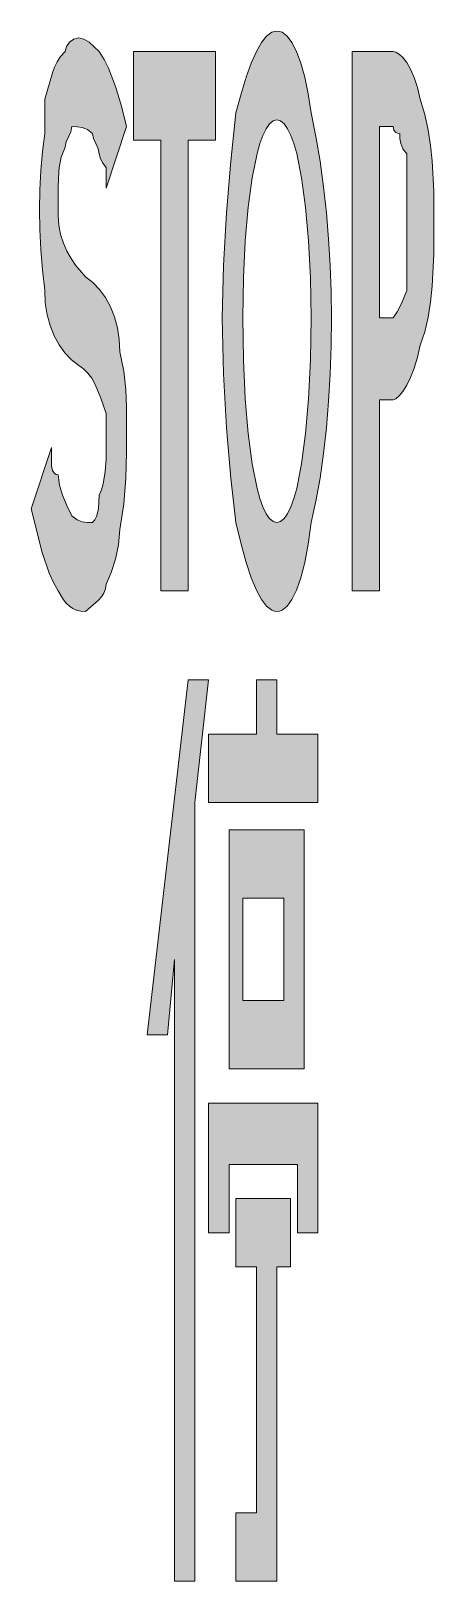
# Model space of a CAD drawing. Header units: metres. Extents: x 164 to 234, y 3 to 276.
import ezdxf

# ---------------------------------------------------------------- set-up
doc = ezdxf.new("R2010")
doc.units = ezdxf.units.M
doc.layers.add('FILL_WHITE_FFFFFF', color=7, linetype='Continuous', true_color=0xffffff)

msp = doc.modelspace()

# ---------------------------------------------------------------- hatches: boundary and pattern name
at = {"layer": 'FILL_WHITE_FFFFFF', "true_color": 0xffffff}
h = msp.add_hatch(color=7, dxfattribs=at)
h.dxf.hatch_style = 1
h.paths.add_polyline_path([(205.95, 173.78), (205.05, 174.47), (204.15, 175.64), (203.25, 177.3), (202.35, 179.47), (201.45, 182.16), (200.55, 185.38), (199.65, 189.15), (198.77, 196.97), (198, 205.8), (197.46, 215.31), (197.25, 225.15), (197.46, 234.32), (198, 243.6), (198.77, 252.66), (199.65, 261.15), (200.55, 264.52), (201.45, 267.45), (202.35, 269.92), (203.25, 271.95), (204.15, 273.52), (205.05, 274.65), (205.95, 275.32), (206.4, 275.49), (206.85, 275.55), (207.3, 275.49), (207.75, 275.32), (208.63, 274.65), (209.49, 273.52), (210.3, 271.95), (211.06, 269.92), (211.74, 267.45), (212.35, 264.52), (212.85, 261.15), (213.69, 256.99), (214.43, 252.66), (215.04, 248.18), (215.55, 243.6), (215.94, 238.97), (216.22, 234.32), (216.39, 229.7), (216.45, 225.15), (216.39, 220.21), (216.22, 215.31), (215.94, 210.49), (215.55, 205.8), (215.04, 201.28), (214.43, 196.97), (213.69, 192.91), (212.85, 189.15), (212.35, 185.38), (211.74, 182.16), (211.06, 179.47), (210.3, 177.3), (209.49, 175.64), (208.63, 174.47), (207.75, 173.78), (207.3, 173.61), (206.85, 173.55), (206.4, 173.61), (205.95, 173.78)])
h.paths.add_polyline_path([(208.14, 189.86), (208.74, 190.72), (209.31, 191.91), (209.84, 193.39), (210.33, 195.16), (211.2, 199.5), (211.9, 204.79), (212.42, 210.92), (212.74, 217.75), (212.85, 225.15), (212.74, 232.16), (212.42, 238.69), (211.9, 244.6), (211.2, 249.75), (210.33, 254), (209.84, 255.75), (209.31, 257.21), (208.74, 258.38), (208.14, 259.24), (207.51, 259.77), (206.85, 259.95), (206.19, 259.77), (205.56, 259.24), (204.96, 258.38), (204.39, 257.21), (203.86, 255.75), (203.37, 254), (202.5, 249.75), (201.8, 244.6), (201.28, 238.69), (200.96, 232.16), (200.85, 225.15), (200.96, 217.75), (201.28, 210.92), (201.8, 204.79), (202.5, 199.5), (203.37, 195.16), (203.86, 193.39), (204.39, 191.91), (204.96, 190.72), (205.56, 189.86), (206.19, 189.33), (206.85, 189.15), (207.51, 189.33), (208.14, 189.86)], flags=16)
h = msp.add_hatch(color=7, dxfattribs=at)
h.dxf.hatch_style = 1
h.paths.add_polyline_path([(170.76, 217.76), (169.59, 218.98), (168.57, 220.4), (167.7, 222), (167, 223.77), (166.48, 225.69), (166.16, 227.76), (166.05, 229.95), (165.66, 233.55), (165.38, 237.13), (165.21, 240.69), (165.15, 244.2), (165.21, 247.66), (165.38, 251.04), (165.66, 254.35), (166.05, 257.55), (166.05, 263.55), (167.4, 268.2), (167.77, 269.19), (168.24, 270.13), (168.86, 271.05), (169.65, 271.95), (169.86, 272.83), (170.4, 273.6), (171.17, 274.14), (172.05, 274.35), (172.95, 274.14), (173.85, 273.6), (175.65, 271.95), (176.5, 270.55), (177.24, 269.04), (178.5, 265.8), (179.53, 262.33), (180.45, 258.75), (176.85, 247.95), (176.85, 251.55), (176.25, 252.3), (175.84, 253.07), (175.65, 253.95), (175.46, 254.85), (175.05, 255.75), (174.64, 256.65), (174.45, 257.55), (173.55, 258.24), (172.65, 258.6), (171.75, 258.73), (170.85, 258.75), (170.66, 257.85), (170.25, 256.95), (169.84, 256.05), (169.65, 255.15), (168.96, 253.35), (168.6, 251.55), (168.47, 249.75), (168.45, 247.95), (168.45, 243.15), (168.56, 241.41), (168.86, 239.77), (169.34, 238.26), (169.95, 236.85), (170.68, 235.56), (171.49, 234.37), (173.25, 232.35), (174.54, 231.34), (175.71, 230.12), (176.73, 228.7), (177.6, 227.1), (178.3, 225.33), (178.82, 223.41), (179.14, 221.34), (179.25, 219.15), (179.94, 215.74), (180.3, 212.55), (180.43, 209.36), (180.45, 205.95), (180.43, 201.45), (180.3, 196.95), (179.94, 192.45), (179.25, 187.95), (179.04, 185.27), (178.5, 182.7), (177.73, 180.36), (176.85, 178.35), (176.74, 177.5), (176.46, 176.76), (176.03, 176.09), (175.5, 175.5), (173.25, 173.55), (172.4, 173.61), (171.66, 173.77), (170.99, 174.06), (170.4, 174.45), (169.86, 174.96), (169.37, 175.57), (168.45, 177.15), (167.6, 178.61), (166.86, 180.24), (165.6, 183.9), (163.65, 191.55), (167.25, 202.35), (167.25, 199.95), (167.27, 199.07), (167.4, 198.3), (167.76, 197.76), (168.05, 197.6), (168.45, 197.55), (168.66, 195.75), (169.2, 193.95), (169.97, 192.15), (170.85, 190.35), (171.75, 189.66), (172.65, 189.3), (173.55, 189.17), (174.45, 189.15), (174.85, 189.65), (175.14, 190.24), (175.5, 191.55), (175.65, 193.95), (176.05, 194.9), (176.34, 195.94), (176.7, 198.15), (176.83, 200.36), (176.85, 202.35), (176.85, 208.35), (175.93, 211.01), (174.9, 213.45), (174.31, 214.51), (173.64, 215.44), (172.9, 216.19), (172.05, 216.75), (170.76, 217.76)])
h = msp.add_hatch(color=7, dxfattribs=at)
h.dxf.hatch_style = 1
h.paths.add_polyline_path([(181.65, 256.35), (181.65, 271.95), (196.05, 271.95), (196.05, 256.35), (191.25, 256.35), (191.25, 177.15), (186.45, 177.15), (186.45, 256.35), (181.65, 256.35)])
h = msp.add_hatch(color=7, dxfattribs=at)
h.dxf.hatch_style = 1
h.paths.add_polyline_path([(224.85, 177.15), (220.05, 177.15), (220.05, 271.95), (227.25, 271.95), (227.75, 271.84), (228.34, 271.48), (228.98, 270.87), (229.65, 270), (230.32, 268.84), (230.96, 267.39), (231.55, 265.63), (232.05, 263.55), (232.84, 260.85), (233.44, 258.15), (233.86, 255.45), (234.15, 252.75), (234.41, 247.35), (234.45, 241.95), (234.41, 236.38), (234.15, 230.7), (233.86, 227.92), (233.44, 225.24), (232.84, 222.71), (232.05, 220.35), (231.55, 218.21), (230.96, 216.32), (230.32, 214.68), (229.65, 213.3), (228.98, 212.21), (228.34, 211.41), (227.75, 210.92), (227.25, 210.75), (224.85, 210.75), (224.85, 177.15)])
h.paths.add_polyline_path([(227.25, 225.15), (228, 226.2), (228.77, 227.68), (229.65, 229.95), (229.65, 241.95), (229.65, 253.95), (228.96, 254.85), (228.6, 255.75), (228.47, 256.65), (228.45, 257.55), (228.05, 257.6), (227.76, 257.74), (227.4, 258.15), (227.25, 258.75), (224.85, 258.75), (224.85, 225.15), (227.25, 225.15)], flags=16)
h = msp.add_hatch(color=7, dxfattribs=at)
h.dxf.hatch_style = 1
h.paths.add_polyline_path([(192.45, 3.15), (188.85, 3.15), (188.85, 112.35), (187.65, 99.15), (184.05, 99.15), (191.25, 161.55), (194.85, 161.55), (192.45, 139.95), (192.45, 3.15)])
h = msp.add_hatch(color=7, dxfattribs=at)
h.dxf.hatch_style = 1
h.paths.add_polyline_path([(214.05, 151.95), (214.05, 139.95), (194.85, 139.95), (194.85, 151.95), (203.25, 151.95), (203.25, 161.55), (206.85, 161.55), (206.85, 151.95), (214.05, 151.95)])
h = msp.add_hatch(color=7, dxfattribs=at)
h.dxf.hatch_style = 1
h.paths.add_polyline_path([(211.65, 93.15), (198.45, 93.15), (198.45, 135.15), (211.65, 135.15), (211.65, 93.15)])
h.paths.add_polyline_path([(208.05, 105.15), (208.05, 123.15), (200.85, 123.15), (200.85, 105.15), (208.05, 105.15)], flags=16)
h = msp.add_hatch(color=7, dxfattribs=at)
h.dxf.hatch_style = 1
h.paths.add_polyline_path([(214.05, 87.15), (214.05, 64.35), (210.45, 64.35), (210.45, 76.35), (198.45, 76.35), (198.45, 64.35), (194.85, 64.35), (194.85, 87.15), (214.05, 87.15)])
h = msp.add_hatch(color=7, dxfattribs=at)
h.dxf.hatch_style = 1
h.paths.add_polyline_path([(199.65, 3.15), (199.65, 15.15), (203.25, 15.15), (203.25, 58.35), (199.65, 58.35), (199.65, 70.35), (209.25, 70.35), (209.25, 58.35), (206.85, 58.35), (206.85, 3.15), (199.65, 3.15)])

# ---------------------------------------------------------------- linework, layer by layer
at = {"layer": 'FILL_WHITE_FFFFFF', "lineweight": 0, "true_color": 0xffffff}
for points in [[(205.95, 173.78), (205.05, 174.47), (204.15, 175.64), (203.25, 177.3), (202.35, 179.47), (201.45, 182.16), (200.55, 185.38), (199.65, 189.15), (198.77, 196.97), (198, 205.8), (197.46, 215.31), (197.25, 225.15), (197.46, 234.32), (198, 243.6), (198.77, 252.66), (199.65, 261.15), (200.55, 264.52), (201.45, 267.45), (202.35, 269.92), (203.25, 271.95), (204.15, 273.52), (205.05, 274.65), (205.95, 275.32), (206.4, 275.49), (206.85, 275.55), (207.3, 275.49), (207.75, 275.32), (208.63, 274.65), (209.49, 273.52), (210.3, 271.95), (211.06, 269.92), (211.74, 267.45), (212.35, 264.52), (212.85, 261.15), (213.69, 256.99), (214.43, 252.66), (215.04, 248.18), (215.55, 243.6), (215.94, 238.97), (216.22, 234.32), (216.39, 229.7), (216.45, 225.15), (216.39, 220.21), (216.22, 215.31), (215.94, 210.49), (215.55, 205.8), (215.04, 201.28), (214.43, 196.97), (213.69, 192.91), (212.85, 189.15), (212.35, 185.38), (211.74, 182.16), (211.06, 179.47), (210.3, 177.3), (209.49, 175.64), (208.63, 174.47), (207.75, 173.78), (207.3, 173.61), (206.85, 173.55), (206.4, 173.61)], [(170.76, 217.76), (169.59, 218.98), (168.57, 220.4), (167.7, 222), (167, 223.77), (166.48, 225.69), (166.16, 227.76), (166.05, 229.95), (165.66, 233.55), (165.38, 237.13), (165.21, 240.69), (165.15, 244.2), (165.21, 247.66), (165.38, 251.04), (165.66, 254.35), (166.05, 257.55), (166.05, 263.55), (167.4, 268.2), (167.77, 269.19), (168.24, 270.13), (168.86, 271.05), (169.65, 271.95), (169.86, 272.83), (170.4, 273.6), (171.17, 274.14), (172.05, 274.35), (172.95, 274.14), (173.85, 273.6), (175.65, 271.95), (176.5, 270.55), (177.24, 269.04), (178.5, 265.8), (179.53, 262.33), (180.45, 258.75), (176.85, 247.95), (176.85, 251.55), (176.25, 252.3), (175.84, 253.07), (175.65, 253.95), (175.46, 254.85), (175.05, 255.75), (174.64, 256.65), (174.45, 257.55), (173.55, 258.24), (172.65, 258.6), (171.75, 258.73), (170.85, 258.75), (170.66, 257.85), (170.25, 256.95), (169.84, 256.05), (169.65, 255.15), (168.96, 253.35), (168.6, 251.55), (168.47, 249.75), (168.45, 247.95), (168.45, 243.15), (168.56, 241.41), (168.86, 239.77), (169.34, 238.26), (169.95, 236.85), (170.68, 235.56), (171.49, 234.37), (173.25, 232.35), (174.54, 231.34), (175.71, 230.12), (176.73, 228.7), (177.6, 227.1), (178.3, 225.33), (178.82, 223.41), (179.14, 221.34), (179.25, 219.15), (179.94, 215.74), (180.3, 212.55), (180.43, 209.36), (180.45, 205.95), (180.43, 201.45), (180.3, 196.95), (179.94, 192.45), (179.25, 187.95), (179.04, 185.27), (178.5, 182.7), (177.73, 180.36), (176.85, 178.35), (176.74, 177.5), (176.46, 176.76), (176.03, 176.09), (175.5, 175.5), (173.25, 173.55), (172.4, 173.61), (171.66, 173.77), (170.99, 174.06), (170.4, 174.45), (169.86, 174.96), (169.37, 175.57), (168.45, 177.15), (167.6, 178.61), (166.86, 180.24), (165.6, 183.9), (163.65, 191.55), (167.25, 202.35), (167.25, 199.95), (167.27, 199.07), (167.4, 198.3), (167.76, 197.76), (168.05, 197.6), (168.45, 197.55), (168.66, 195.75), (169.2, 193.95), (169.97, 192.15), (170.85, 190.35), (171.75, 189.66), (172.65, 189.3), (173.55, 189.17), (174.45, 189.15), (174.85, 189.65), (175.14, 190.24), (175.5, 191.55), (175.65, 193.95), (176.05, 194.9), (176.34, 195.94), (176.7, 198.15), (176.83, 200.36), (176.85, 202.35), (176.85, 208.35), (175.93, 211.01), (174.9, 213.45), (174.31, 214.51), (173.64, 215.44), (172.9, 216.19), (172.05, 216.75)], [(181.65, 256.35), (181.65, 271.95), (196.05, 271.95), (196.05, 256.35), (191.25, 256.35), (191.25, 177.15), (186.45, 177.15), (186.45, 256.35)], [(224.85, 177.15), (220.05, 177.15), (220.05, 271.95), (227.25, 271.95), (227.75, 271.84), (228.34, 271.48), (228.98, 270.87), (229.65, 270), (230.32, 268.84), (230.96, 267.39), (231.55, 265.63), (232.05, 263.55), (232.84, 260.85), (233.44, 258.15), (233.86, 255.45), (234.15, 252.75), (234.41, 247.35), (234.45, 241.95), (234.41, 236.38), (234.15, 230.7), (233.86, 227.92), (233.44, 225.24), (232.84, 222.71), (232.05, 220.35), (231.55, 218.21), (230.96, 216.32), (230.32, 214.68), (229.65, 213.3), (228.98, 212.21), (228.34, 211.41), (227.75, 210.92), (227.25, 210.75), (224.85, 210.75)], [(208.14, 189.86), (208.74, 190.72), (209.31, 191.91), (209.84, 193.39), (210.33, 195.16), (211.2, 199.5), (211.9, 204.79), (212.42, 210.92), (212.74, 217.75), (212.85, 225.15), (212.74, 232.16), (212.42, 238.69), (211.9, 244.6), (211.2, 249.75), (210.33, 254), (209.84, 255.75), (209.31, 257.21), (208.74, 258.38), (208.14, 259.24), (207.51, 259.77), (206.85, 259.95), (206.19, 259.77), (205.56, 259.24), (204.96, 258.38), (204.39, 257.21), (203.86, 255.75), (203.37, 254), (202.5, 249.75), (201.8, 244.6), (201.28, 238.69), (200.96, 232.16), (200.85, 225.15), (200.96, 217.75), (201.28, 210.92), (201.8, 204.79), (202.5, 199.5), (203.37, 195.16), (203.86, 193.39), (204.39, 191.91), (204.96, 190.72), (205.56, 189.86), (206.19, 189.33), (206.85, 189.15), (207.51, 189.33)], [(227.25, 225.15), (228, 226.2), (228.77, 227.68), (229.65, 229.95), (229.65, 241.95), (229.65, 253.95), (228.96, 254.85), (228.6, 255.75), (228.47, 256.65), (228.45, 257.55), (228.05, 257.6), (227.76, 257.74), (227.4, 258.15), (227.25, 258.75), (224.85, 258.75), (224.85, 225.15)], [(192.45, 3.15), (188.85, 3.15), (188.85, 112.35), (187.65, 99.15), (184.05, 99.15), (191.25, 161.55), (194.85, 161.55), (192.45, 139.95)], [(214.05, 151.95), (214.05, 139.95), (194.85, 139.95), (194.85, 151.95), (203.25, 151.95), (203.25, 161.55), (206.85, 161.55), (206.85, 151.95)], [(211.65, 93.15), (198.45, 93.15), (198.45, 135.15), (211.65, 135.15)], [(208.05, 105.15), (208.05, 123.15), (200.85, 123.15), (200.85, 105.15)], [(214.05, 87.15), (214.05, 64.35), (210.45, 64.35), (210.45, 76.35), (198.45, 76.35), (198.45, 64.35), (194.85, 64.35), (194.85, 87.15)], [(199.65, 3.15), (199.65, 15.15), (203.25, 15.15), (203.25, 58.35), (199.65, 58.35), (199.65, 70.35), (209.25, 70.35), (209.25, 58.35), (206.85, 58.35), (206.85, 3.15)]]:
    msp.add_lwpolyline(points, close=True, dxfattribs=at)

doc.saveas('drawing.dxf')
